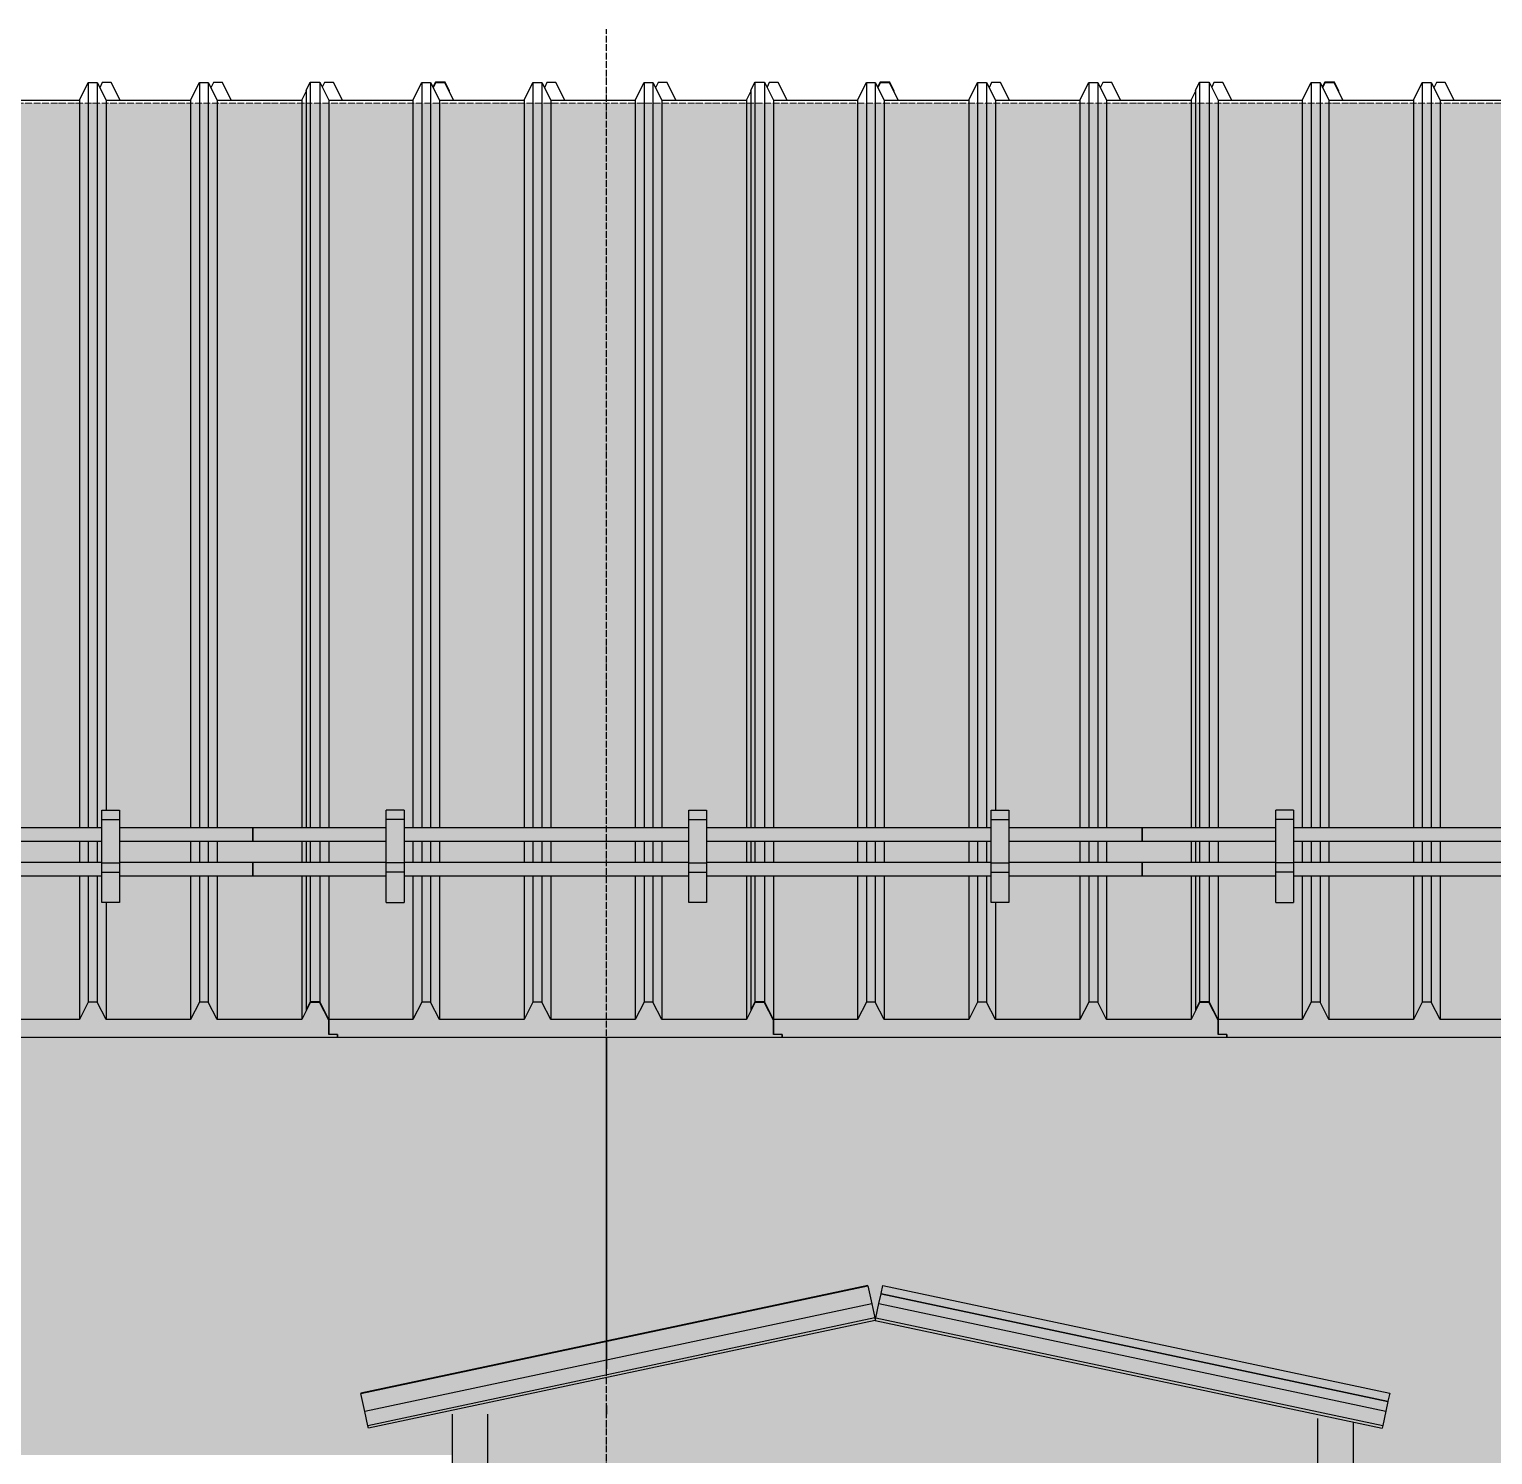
# Model space of a CAD drawing. Header units: millimetres. Extents: x 2162 to 93478, y -2737 to 52379.
# Drawn here: x 20047 to 23338, y 33668 to 36874 of the extents above; entities that cross this region are included whole.
import ezdxf

# ---------------------------------------------------------------- set-up
doc = ezdxf.new("R2010")
doc.units = ezdxf.units.MM
doc.linetypes.add('Штрихпунктир 15 х 2 х 2 мм', pattern=[19, 15, -2, 0, -2])
doc.linetypes.add('Штрихпунктирная', pattern=[30, 25, -2.25, 0.5, -2.25])
doc.layers.add('Axes', color=40, linetype='Штрихпунктирная')
doc.layers.add('Level', color=7, linetype='Continuous', lineweight=9)

msp = doc.modelspace()

# ---------------------------------------------------------------- hatches: boundary and pattern name
at = {"true_color": 0x61993b}
h = msp.add_hatch(color=85, dxfattribs=at)
h.dxf.hatch_style = 1
h.paths.add_polyline_path([(48769.5, 36707.7), (8890.8, 36707.7), (8890.8, 34609.3), (48769.5, 34609.3)])
at = {"true_color": 0xecece7}
h = msp.add_hatch(color=254, dxfattribs=at)
h.dxf.hatch_style = 1
edge = h.paths.add_edge_path(flags=17)
edge.add_line((23395.5, 33667.6), (23024.7, 33667.6))
edge.add_line((23024.7, 33667.6), (23024.7, 32467.6))
edge.add_line((23024.7, 32467.6), (23230.7, 32467.6))
edge.add_line((23230.7, 32467.6), (23230.7, 32527.7))
edge.add_line((23230.7, 32527.7), (23225.7, 32527.7))
edge.add_line((23225.7, 32527.7), (23225.7, 32577.7))
edge.add_line((23225.7, 32577.7), (23275.7, 32577.7))
edge.add_line((23275.7, 32577.7), (23275.7, 32572.7))
edge.add_line((23275.7, 32572.7), (23236.2, 32572.7))
edge.add_arc((23236.2, 32567.2), 5.5, 90, 174.7841)
edge.add_line((23230.7, 32567.7), (23233.9, 32567.7))
edge.add_line((23233.9, 32567.7), (23235.7, 32567.7))
edge.add_line((23235.7, 32567.7), (23241.2, 32567.7))
edge.add_line((23241.2, 32567.7), (23278.9, 32567.7))
edge.add_line((23278.9, 32567.7), (23280.7, 32567.7))
edge.add_line((23280.7, 32567.7), (23280.7, 32467.6))
edge.add_line((23280.7, 32467.6), (23395.5, 32467.6))
edge.add_line((23395.5, 32467.6), (23395.5, 33667.6))
h.paths.add_polyline_path([(23600.5, 34207.7), (23600.5, 33667.7), (26325.5, 33667.7), (26325.5, 32467.6), (26220.5, 32467.6), (25420.5, 32467.6), (24520.5, 32467.6), (23395.5, 32467.6), (23395.5, 33667.6), (23024.7, 33667.6), (23024.7, 33741.5), (21949.6, 33970), (21345.5, 33841.6), (21345.5, 33667.6), (21374.3, 33667.6), (22944.7, 33667.6), (22944.7, 32467.6), (22694.7, 32467.6), (22694.7, 33552.7), (21345.5, 33552.7), (21345.5, 31627.7), (21369.5, 31627.7), (21369.5, 30427.7), (21367.5, 30427.7), (21367.5, 31627.7), (21345.5, 31627.7), (21345.5, 33552.7), (21264.7, 33552.7), (21264.7, 31427.7), (21078.5, 31427.7), (21078.5, 33667.6), (21345.5, 33667.6), (21345.5, 33841.6), (20809.6, 33727.7), (20808.4, 33733.5), (20801.6, 33765.3), (20792.8, 33806.9), (21345.5, 33924.4), (21345.5, 34607.7), (19740.5, 34607.7), (19740.5, 34613.5), (19720.5, 34613.5), (19720.5, 34645.3), (19699.7, 34685.9), (19700.5, 34686.9), (19721, 34646.8), (19720.5, 34645.3), (19720.5, 34614), (19740.5, 34614), (19740.5, 34607.7), (20740.5, 34607.7), (20740.5, 34613.5), (20720.5, 34613.5), (20720.5, 34645.3), (20699.7, 34685.9), (20700.5, 34686.9), (20721, 34646.8), (20720.5, 34645.3), (20720.5, 34614), (20740.5, 34614), (20740.5, 34607.7), (21740.5, 34607.7), (21740.5, 34613.5), (21720.5, 34613.5), (21720.5, 34645.3), (21699.7, 34685.9), (21700.5, 34686.9), (21721, 34646.8), (21720.5, 34645.3), (21720.5, 34614), (21740.5, 34614), (21740.5, 34607.7), (22740.5, 34607.7), (22740.5, 34613.5), (22720.5, 34613.5), (22720.5, 34645.3), (22699.7, 34685.9), (22700.5, 34686.9), (22721, 34646.8), (22720.5, 34645.3), (22720.5, 34614), (22740.5, 34614), (22740.5, 34607.7), (23395.5, 34607.7), (23395.5, 34646.8), (23409.7, 34646.8), (23415.5, 34658.1), (23415.5, 34607.7), (23645.5, 34607.7), (23645.5, 34646.8), (23659.7, 34646.8), (23665.5, 34658.1), (23665.5, 34607.7), (23740.5, 34607.7), (23740.5, 34613.5), (23720.5, 34613.5), (23720.5, 34645.3), (23699.7, 34685.9), (23700.5, 34686.9), (23721, 34646.8), (23909.7, 34646.8), (23915.5, 34658.1), (23915.5, 34607.7), (24145.5, 34607.7), (24145.5, 34646.8), (24159.7, 34646.8), (24165.5, 34658.1), (24165.5, 34607.7), (24395.5, 34607.7), (24395.5, 34646.8), (24409.7, 34646.8), (24415.5, 34658.1), (24415.5, 34607.7), (24645.5, 34607.7), (24645.5, 34646.8), (24659.7, 34646.8), (24665.5, 34658.1), (24665.5, 34607.7), (24740.5, 34607.7), (24740.5, 34613.5), (24720.5, 34613.5), (24720.5, 34645.3), (24699.7, 34685.9), (24700.5, 34686.9), (24721, 34646.8), (24909.7, 34646.8), (24915.5, 34658.1), (24915.5, 34607.7), (25145.5, 34607.7), (25145.5, 34646.8), (25159.7, 34646.8), (25165.5, 34658.1), (25165.5, 34607.7), (25395.5, 34607.7), (25395.5, 34646.8), (25409.7, 34646.8), (25415.5, 34658.1), (25415.5, 34607.7), (25645.5, 34607.7), (25645.5, 34646.8), (25659.7, 34646.8), (25665.5, 34658.1), (25665.5, 34607.7), (25740.5, 34607.7), (25740.5, 34613.5), (25720.5, 34613.5), (25720.5, 34645.3), (25699.7, 34685.9), (25700.5, 34686.9), (25721, 34646.8), (25909.7, 34646.8), (25915.5, 34658.1), (25915.5, 34607.7), (26145.5, 34607.7), (26145.5, 34646.8), (26159.7, 34646.8), (26165.5, 34658.1), (26165.5, 34607.7), (26395.5, 34607.7), (26395.5, 34646.8), (26409.7, 34646.8), (26415.5, 34658.1), (26415.5, 34607.7), (26645.5, 34607.7), (26645.5, 34246.8), (26455.5, 34246.8), (26435.5, 34285.9), (26415.5, 34285.9), (26395.5, 34246.8), (26205.5, 34246.8), (26185.5, 34285.9), (26165.5, 34285.9), (26145.5, 34246.8), (25955.5, 34246.8), (25935.5, 34285.9), (25915.5, 34285.9), (25895.5, 34246.8), (25705.9, 34246.8), (25706.3, 34246), (25706.3, 34245.3), (25685.5, 34285.9), (25665.5, 34285.9), (25645.5, 34246.8), (25455.5, 34246.8), (25435.5, 34285.9), (25415.5, 34285.9), (25395.5, 34246.8), (25205.5, 34246.8), (25185.5, 34285.9), (25165.5, 34285.9), (25145.5, 34246.8), (24955.5, 34246.8), (24935.5, 34285.9), (24915.5, 34285.9), (24895.5, 34246.8), (24705.5, 34246.8), (24685.5, 34285.9), (24665.5, 34285.9), (24645.5, 34246.8), (24455.5, 34246.8), (24435.5, 34285.9), (24415.5, 34285.9), (24395.5, 34246.8), (24205.5, 34246.8), (24185.5, 34285.9), (24165.5, 34285.9), (24145.5, 34246.8), (23955.5, 34246.8), (23935.5, 34285.9), (23915.5, 34285.9), (23895.5, 34246.8), (23705.5, 34246.8), (23685.5, 34285.9), (23665.5, 34285.9), (23645.5, 34246.8), (23455.5, 34246.8), (23435.5, 34285.9), (23415.5, 34285.9), (23395.5, 34246.8), (23395.5, 34207.7)])
h.paths.add_polyline_path([(23106.5, 33806.9), (23102.5, 33788.4), (23097.8, 33766), (23091, 33734), (21951, 33976.3), (21957.8, 34008.3), (21962.5, 34030.3), (21966.5, 34049.2)], flags=16)
h.paths.add_polyline_path([(23106.5, 33806.9), (23102.5, 33788.4), (23102.5, 33788), (23097.8, 33766), (23091, 33734), (21951, 33976.3), (21957.8, 34008.3), (21962.5, 34030.3), (21962.5, 34030.7), (21966.5, 34049.2)], flags=0)
h.paths.add_polyline_path([(23102.5, 33788.4), (23102.5, 33788), (21962.5, 34030.3), (21962.5, 34030.7)], flags=0)
h.paths.add_polyline_path([(24625.5, 33647.7), (25485.5, 33647.7), (25485.5, 32487.7), (24625.5, 32487.7)], flags=16)
h.paths.add_polyline_path([(24688.5, 33584.7), (25422.5, 33584.7), (25422.5, 32550.7), (24688.5, 32550.7)], flags=0)
h.paths.add_polyline_path([(24737.5, 33535.7), (25373.5, 33535.7), (25373.5, 32599.7), (24737.5, 32599.7)], flags=0)
h.paths.add_polyline_path([(25665.6, 34286.9), (25665.2, 34286.1), (25685.8, 34286.1), (25686.3, 34286.9)], flags=16)
h.paths.add_polyline_path([(21345.5, 34607.7), (20740.5, 34607.7), (19740.5, 34607.7), (18335.5, 34607.7), (18335.5, 33667.6), (19320.5, 33667.6), (20220.5, 33667.6), (20998.5, 33667.6), (20998.5, 33767.8), (20809.6, 33727.7), (20808.4, 33733.5), (20801.6, 33765.3), (20792.8, 33806.9), (21345.5, 33924.4)], flags=17)
h.paths.add_polyline_path([(21949.6, 33970), (21345.5, 33841.6), (21345.5, 33667.6), (21374.3, 33667.6), (22944.7, 33667.6), (22944.7, 33758.5)], flags=17)
h.paths.add_polyline_path([(21345.5, 33841.6), (20809.6, 33727.7), (20808.4, 33733.5), (20801.6, 33765.3), (20792.8, 33806.9), (21345.5, 33924.4), (21345.5, 34607.7), (20740.5, 34607.7), (19740.5, 34607.7), (18335.5, 34607.7), (18335.5, 33667.6), (19320.5, 33667.6), (20220.5, 33667.6), (20998.5, 33667.6), (20998.5, 31427.7), (21078.5, 31427.7), (21078.5, 33667.6), (21345.5, 33667.6)])
h.paths.add_polyline_path([(22944.7, 32467.6), (22694.7, 32467.6), (22694.7, 33552.7), (21345.5, 33552.7), (21345.5, 31627.7), (21367.5, 31627.7), (21369.5, 31627.7), (21369.5, 31427.7), (22944.7, 31427.7)], flags=17)
h.paths.add_polyline_path([(22574.7, 31472.7), (21804.7, 31472.7), (21384.7, 31472.7), (21384.7, 33432.7), (21804.7, 33432.7), (22574.7, 33432.7)], flags=16)
h.paths.add_polyline_path([(22467.7, 31772.7), (21979.7, 31772.7), (21979.7, 33247.7), (22467.7, 33247.7)], flags=0)
edge = h.paths.add_edge_path(flags=0)
edge.add_arc((21864.7, 32527.7), 30, 0, 360)
h.paths.add_polyline_path([(21890.1, 32524.8), (21888.5, 32518.1), (21884.9, 32511.9), (21879.8, 32507), (21873.5, 32503.6), (21866.5, 32502.1), (21859.3, 32502.6), (21852.6, 32505.1), (21846.9, 32509.3), (21842.5, 32514.9), (21839.8, 32521.6), (21839.1, 32528.5), (21840.2, 32535.3), (21843.3, 32541.7), (21848, 32547.1), (21854, 32551), (21860.9, 32553), (21868, 32553.1), (21874.9, 32551.2), (21881, 32547.4), (21885.9, 32542.1), (21889, 32535.7), (21890.3, 32528.9), (21889.7, 32522), (21887.2, 32515.4), (21882.9, 32509.6), (21877.2, 32505.3), (21870.5, 32502.7), (21863.4, 32502.1), (21856.4, 32503.4), (21850, 32506.7), (21844.8, 32511.6), (21841.1, 32517.7), (21839.4, 32524.1), (21839.3, 32530.5), (21840.9, 32537.2), (21844.5, 32543.4), (21849.6, 32548.4), (21855.9, 32551.7), (21862.9, 32553.2), (21870.1, 32552.7), (21876.8, 32550.3), (21882.6, 32546.1), (21886.9, 32540.4), (21889.6, 32533.8), (21890.3, 32526.9), (21889.2, 32520.1), (21886.1, 32513.6), (21881.4, 32508.2), (21875.4, 32504.4), (21868.5, 32502.3), (21861.4, 32502.3), (21854.5, 32504.2), (21848.4, 32507.9), (21843.6, 32513.2), (21840.4, 32519.6), (21839.1, 32526.4), (21839.7, 32533.3), (21842.2, 32540), (21846.5, 32545.7), (21852.2, 32550), (21858.9, 32552.6), (21866, 32553.3), (21873, 32551.9), (21879.4, 32548.7), (21884.6, 32543.8), (21888.3, 32537.6), (21890, 32531.2)], flags=0)
edge = h.paths.add_edge_path(flags=0)
edge.add_arc((21864.7, 32527.7), 15, 0, 360)
h.paths.add_polyline_path([(23395.5, 32467.6), (23280.7, 32467.6), (23280.7, 32567.7), (23278.9, 32567.7), (23241.2, 32567.7), (23235.7, 32567.7), (23233.9, 32567.7), (23225.7, 32567.7), (23225.7, 32527.7), (23230.7, 32527.7), (23230.7, 32467.6), (23024.7, 32467.6), (23024.7, 31427.7), (23395.5, 31427.7)], flags=17)
edge = h.paths.add_edge_path(flags=16)
edge.add_line((23205.7, 31977.7), (23230.7, 31977.7))
edge.add_line((23230.7, 31977.7), (23230.7, 31952.7))
edge.add_line((23230.7, 31952.7), (23227.7, 31952.7))
edge.add_line((23227.7, 31952.7), (23227.7, 31971.2))
edge.add_arc((23224.2, 31971.2), 3.5, 0, 90)
edge.add_line((23224.2, 31974.7), (23206.9, 31974.7))
edge.add_arc((23206.9, 31975.9), 1.2, 180, 270, ccw=False)
edge.add_line((23205.7, 31975.9), (23205.7, 31977.7))
h = msp.add_hatch(color=254, dxfattribs=at)
h.dxf.hatch_style = 1
h.paths.add_polyline_path([(21345.5, 34607.7), (18335.5, 34607.7), (18335.5, 33667.6), (19320.5, 33667.6), (19320.5, 33667.7), (20220.5, 33667.7), (20998.5, 33667.6), (20998.5, 31427.7), (21078.5, 31427.7), (21078.5, 33667.6), (21345.5, 33667.6), (21345.5, 33841.6), (20809.6, 33727.7), (20808.4, 33733.5), (20801.6, 33765.3), (20792.8, 33806.9), (21345.5, 33924.4)])
h.paths.add_polyline_path([(19320.5, 33667.6), (18335.5, 33667.6), (18335.5, 32467.6), (19320.5, 32467.6)], flags=17)
h.paths.add_polyline_path([(20998.5, 33667.6), (20220.5, 33667.6), (20220.5, 32467.6), (20668.7, 32467.6), (20668.7, 32567.7), (20670.5, 32567.7), (20675.5, 32572.7, -0.414214), (20673.7, 32574.5), (20673.7, 32577.7), (20723.7, 32577.7), (20723.7, 32527.7), (20723.2, 32467.6), (20998.5, 32467.6)], flags=16)
h.paths.add_polyline_path([(20998.5, 33667.6), (20220.5, 33667.6), (20220.5, 32467.6), (20668.7, 32467.6), (20668.7, 31427.7), (20718.7, 31427.7), (20718.7, 31527.7), (20722.7, 31527.7), (20722.7, 31427.7), (20998.5, 31427.7)], flags=17)
h.paths.add_polyline_path([(20743.7, 31977.7), (20743.7, 31974.7), (20725.2, 31974.7, 0.414214), (20721.7, 31971.2), (20721.7, 31953.9, -0.414214), (20720.5, 31952.7), (20718.7, 31952.7), (20718.7, 31977.7), (20718.7, 32529.5), (20718.7, 32567.2, 0.414214), (20713.2, 32572.7), (20673.7, 32572.7), (20673.7, 32577.7), (20723.7, 32577.7), (20723.7, 32527.7), (20718.7, 32527.7), (20718.7, 31977.7)], flags=16)
h.paths.add_polyline_path([(20668.7, 32467.6), (20220.5, 32467.6), (19320.5, 32467.6), (18335.5, 32467.6), (18335.5, 31427.7), (20668.7, 31427.7)], flags=17)
h.paths.add_polyline_path([(20668.7, 31427.7), (18335.5, 31427.7), (18335.5, 31267.7), (20767.1, 31267.7, 0.310096), (20771.9, 31274.7), (20771.9, 31282.7), (20718.7, 31282.7), (20718.7, 31277.7), (20715.5, 31277.7), (20713.7, 31277.7), (20708.2, 31277.7), (20670.5, 31277.7), (20668.7, 31277.7)])
at = {"true_color": 0x61993b}
h = msp.add_hatch(color=85, dxfattribs=at)
h.dxf.hatch_style = 1
h.paths.add_polyline_path([(20793, 33805.9), (20801.6, 33765.3), (21941.6, 34007.6), (21933, 34048.2)])
h.paths.add_polyline_path([(20801.6, 33765.3), (20808.4, 33733.5), (21948.4, 33975.9), (21941.6, 34007.6)])
h.paths.add_polyline_path([(20808.4, 33733.5), (20809.6, 33727.7), (21949.6, 33970), (21948.4, 33975.9)])
h = msp.add_hatch(color=85, dxfattribs=at)
h.dxf.hatch_style = 1
h.paths.add_polyline_path([(23091, 33734), (23097.8, 33766), (21957.8, 34008.3), (21951, 33976.3)])
h.paths.add_polyline_path([(21962.5, 34030.3), (21957.8, 34008.3), (23097.8, 33766), (23102.5, 33788)])
h.paths.add_polyline_path([(21966.5, 34049.2), (21962.5, 34030.7), (23102.5, 33788.4), (23106.5, 33806.9)])
h.paths.add_polyline_path([(21951, 33976.3), (21949.6, 33970), (23089.6, 33727.7), (23091, 33734)])
h = msp.add_hatch(color=85, dxfattribs=at)
h.dxf.hatch_style = 1
h.paths.add_polyline_path([(21078.5, 33777.1), (20998.5, 33777.3), (20998.5, 31378.2), (21078.5, 31378.1)])
h = msp.add_hatch(color=85, dxfattribs=at)
h.dxf.hatch_style = 1
h.paths.add_polyline_path([(23024.7, 33759.7), (22944.7, 33759.8), (22944.7, 31378.2), (23024.7, 31378.1)])

# ---------------------------------------------------------------- linework, layer by layer
for p, q in [((20159.7, 36715), (20179.7, 36754.1)), ((20179.7, 36754.1), (20199.7, 36754.1)), ((20179.7, 36754.1), (20179.7, 35078.3)), ((20199.7, 36754.1), (20219.7, 36715)), ((20199.7, 36754.1), (20199.7, 35078.4)), ((20211.3, 36754.1), (20205.5, 36742.8)), ((20231.3, 36754.1), (20211.3, 36754.1)), ((20251.3, 36715), (20231.3, 36754.1)), ((20409.7, 36715), (20429.7, 36754.1)), ((20429.7, 36754.1), (20449.7, 36754.1)), ((20429.7, 36754.1), (20429.7, 35078.1)), ((20449.7, 36754.1), (20469.7, 36715)), ((20449.7, 36754.1), (20449.7, 35078.1)), ((20461.3, 36754.1), (20455.5, 36742.8)), ((20481.3, 36754.1), (20461.3, 36754.1)), ((20501.3, 36715), (20481.3, 36754.1)), ((20659.7, 36715), (20669.5, 36734.1)), ((20669.5, 36736.5), (20679, 36755.1)), ((20669.5, 36736.5), (20669.5, 35078.1)), ((20679, 36755.1), (20700.5, 36755.1)), ((20679, 36755.1), (20679, 35078.1)), ((20700.5, 36755.1), (20721, 36715)), ((20700.5, 36755.1), (20700.5, 35078.1)), ((20711.3, 36754.1), (20706.1, 36744.1)), ((20731.3, 36754.1), (20711.3, 36754.1)), ((20751.3, 36715), (20731.3, 36754.1)), ((20909.7, 36715), (20929.7, 36754.1)), ((20929.7, 36754.1), (20949.7, 36754.1)), ((20929.7, 36754.1), (20929.7, 35078.4)), ((20949.7, 36754.1), (20969.7, 36715)), ((20949.7, 36754.1), (20949.7, 35078.4)), ((20960.5, 36755.1), (20954.9, 36744.1)), ((20955.3, 36743.2), (20961, 36754.3)), ((20961.3, 36754.1), (20955.5, 36742.8)), ((20982, 36755.1), (20960.5, 36755.1)), ((20961, 36754.3), (20981.5, 36754.3)), ((20981.3, 36754.1), (20961.3, 36754.1)), ((21001.3, 36715), (20981.3, 36754.1)), ((20981.5, 36754.3), (20990.8, 36736.2)), ((20991.5, 36736.5), (20982, 36755.1)), ((20990.8, 36736.2), (20991.5, 36736.5)), ((20991.5, 36736.5), (20991.5, 36734.1)), ((21159.7, 36715), (21179.7, 36754.1)), ((21179.7, 36754.1), (21199.7, 36754.1)), ((21179.7, 36754.1), (21179.7, 35078.1)), ((21199.7, 36754.1), (21219.7, 36715)), ((21199.7, 36754.1), (21199.7, 35078.1)), ((21211.3, 36754.1), (21205.5, 36742.8)), ((21231.3, 36754.1), (21211.3, 36754.1)), ((21251.3, 36715), (21231.3, 36754.1)), ((21409.7, 36715), (21429.7, 36754.1)), ((21429.7, 36754.1), (21449.7, 36754.1)), ((21429.7, 36754.1), (21429.7, 35078.3)), ((21449.7, 36754.1), (21469.7, 36715)), ((21449.7, 36754.1), (21449.7, 35078.3)), ((21461.3, 36754.1), (21455.5, 36742.8)), ((21481.3, 36754.1), (21461.3, 36754.1)), ((21501.3, 36715), (21481.3, 36754.1)), ((21659.7, 36715), (21669.5, 36734.1)), ((21669.5, 36736.5), (21679, 36755.1)), ((21669.5, 36736.5), (21669.5, 35078.4)), ((21679, 36755.1), (21700.5, 36755.1)), ((21679, 36755.1), (21679, 35078.4)), ((21700.5, 36755.1), (21721, 36715)), ((21700.5, 36755.1), (21700.5, 35078.4)), ((21711.3, 36754.1), (21706.1, 36744.1)), ((21731.3, 36754.1), (21711.3, 36754.1)), ((21751.3, 36715), (21731.3, 36754.1)), ((21909.7, 36715), (21929.7, 36754.1)), ((21929.7, 36754.1), (21949.7, 36754.1)), ((21929.7, 36754.1), (21929.7, 35078.1)), ((21949.7, 36754.1), (21969.7, 36715)), ((21949.7, 36754.1), (21949.7, 35078.1)), ((21960.5, 36755.1), (21954.9, 36744.1)), ((21955.3, 36743.2), (21961, 36754.3)), ((21961.3, 36754.1), (21955.5, 36742.8)), ((21982, 36755.1), (21960.5, 36755.1)), ((21961, 36754.3), (21981.5, 36754.3)), ((21981.3, 36754.1), (21961.3, 36754.1)), ((22001.3, 36715), (21981.3, 36754.1)), ((21981.5, 36754.3), (21990.8, 36736.2)), ((21991.5, 36736.5), (21982, 36755.1)), ((21990.8, 36736.2), (21991.5, 36736.5)), ((21991.5, 36736.5), (21991.5, 36734.1)), ((22159.7, 36715), (22179.7, 36754.1)), ((22179.7, 36754.1), (22199.7, 36754.1)), ((22179.7, 36754.1), (22179.7, 35078.3)), ((22199.7, 36754.1), (22219.7, 36715)), ((22199.7, 36754.1), (22199.7, 35078.4)), ((22211.3, 36754.1), (22205.5, 36742.8)), ((22231.3, 36754.1), (22211.3, 36754.1)), ((22251.3, 36715), (22231.3, 36754.1)), ((22409.7, 36715), (22429.7, 36754.1)), ((22429.7, 36754.1), (22449.7, 36754.1)), ((22429.7, 36754.1), (22429.7, 35078.1)), ((22449.7, 36754.1), (22469.7, 36715)), ((22449.7, 36754.1), (22449.7, 35078.1)), ((22461.3, 36754.1), (22455.5, 36742.8)), ((22481.3, 36754.1), (22461.3, 36754.1)), ((22501.3, 36715), (22481.3, 36754.1)), ((22659.7, 36715), (22669.5, 36734.1)), ((22669.5, 36736.5), (22679, 36755.1)), ((22669.5, 36736.5), (22669.5, 35078.1)), ((22679, 36755.1), (22700.5, 36755.1)), ((22679, 36755.1), (22679, 35078.1)), ((22700.5, 36755.1), (22721, 36715)), ((22700.5, 36755.1), (22700.5, 35078.1)), ((22711.3, 36754.1), (22706.1, 36744.1)), ((22731.3, 36754.1), (22711.3, 36754.1)), ((22751.3, 36715), (22731.3, 36754.1)), ((22909.7, 36715), (22929.7, 36754.1)), ((22929.7, 36754.1), (22949.7, 36754.1)), ((22929.7, 36754.1), (22929.7, 35078.4)), ((22949.7, 36754.1), (22969.7, 36715)), ((22949.7, 36754.1), (22949.7, 35078.4)), ((22960.5, 36755.1), (22954.9, 36744.1)), ((22955.3, 36743.2), (22961, 36754.3)), ((22961.3, 36754.1), (22955.5, 36742.8)), ((22982, 36755.1), (22960.5, 36755.1)), ((22961, 36754.3), (22981.5, 36754.3)), ((22981.3, 36754.1), (22961.3, 36754.1)), ((23001.3, 36715), (22981.3, 36754.1)), ((22981.5, 36754.3), (22990.8, 36736.2)), ((22991.5, 36736.5), (22982, 36755.1)), ((22990.8, 36736.2), (22991.5, 36736.5)), ((22991.5, 36736.5), (22991.5, 36734.1)), ((23159.7, 36715), (23179.7, 36754.1)), ((23179.7, 36754.1), (23199.7, 36754.1)), ((23179.7, 36754.1), (23179.7, 35078.1)), ((23199.7, 36754.1), (23219.7, 36715)), ((23199.7, 36754.1), (23199.7, 35078.1)), ((23211.3, 36754.1), (23205.5, 36742.8)), ((23231.3, 36754.1), (23211.3, 36754.1)), ((23251.3, 36715), (23231.3, 36754.1)), ((19969.7, 36715), (20159.7, 36715)), ((20159.7, 36715), (20159.7, 35078.3)), ((20219.7, 36715), (20409.7, 36715)), ((20219.7, 36715), (20219.7, 35117.8)), ((20409.7, 36715), (20409.7, 35078.1)), ((20469.7, 36715), (20659.7, 36715)), ((20469.7, 36715), (20469.7, 35078.1)), ((20659.7, 36715), (20659.7, 35078.1)), ((20721, 36715), (20909.7, 36715)), ((20721, 36715), (20721, 35078.1)), ((20909.7, 36715), (20909.7, 35078.4)), ((20969.7, 36715), (21159.7, 36715)), ((20969.7, 36715), (20969.7, 35078.4)), ((21159.7, 36715), (21159.7, 35078.1)), ((21219.7, 36715), (21409.7, 36715)), ((21219.7, 36715), (21219.7, 35078.1)), ((21409.7, 36715), (21409.7, 35078.3)), ((21469.7, 36715), (21659.7, 36715)), ((21469.7, 36715), (21469.7, 35078.3)), ((21659.7, 36715), (21659.7, 35078.4)), ((21721, 36715), (21909.7, 36715)), ((21721, 36715), (21721, 35078.4)), ((21909.7, 36715), (21909.7, 35078.1)), ((21969.7, 36715), (22159.7, 36715)), ((21969.7, 36715), (21969.7, 35078.1)), ((22159.7, 36715), (22159.7, 35078.3)), ((22219.7, 36715), (22409.7, 36715)), ((22219.7, 36715), (22219.7, 35117.8)), ((22409.7, 36715), (22409.7, 35078.1)), ((22469.7, 36715), (22659.7, 36715)), ((22469.7, 36715), (22469.7, 35078.1)), ((22659.7, 36715), (22659.7, 35078.1)), ((22721, 36715), (22909.7, 36715)), ((22721, 36715), (22721, 35078.1)), ((22909.7, 36715), (22909.7, 35078.4)), ((22969.7, 36715), (23159.7, 36715)), ((22969.7, 36715), (22969.7, 35078.4)), ((23159.7, 36715), (23159.7, 35078.1)), ((23219.7, 36715), (23409.7, 36715)), ((23219.7, 36715), (23219.7, 35078.1)), ((20210, 35097), (20250, 35097)), ((20890, 35097), (20850, 35097)), ((21530, 35097), (21570, 35097)), ((22210, 35097), (22250, 35097)), ((22890, 35097), (22850, 35097)), ((20550, 35078.4), (20550, 35078.4)), ((20550, 35078.4), (20550, 35078.4)), ((22550, 35078.4), (22550, 35078.4)), ((22550, 35078.4), (22550, 35078.4)), ((20159.7, 35048.4), (20159.7, 35000.1)), ((20179.7, 35048.4), (20179.7, 35000.1)), ((20199.7, 35048.4), (20199.7, 35000.1)), ((20409.7, 35048.4), (20409.7, 34999.8)), ((20429.7, 35048.4), (20429.7, 34999.8)), ((20449.7, 35048.4), (20449.7, 34999.8)), ((20469.7, 35048.4), (20469.7, 34999.8)), ((20659.7, 35048.4), (20659.7, 34999.8)), ((20669.5, 35048.4), (20669.5, 34999.8)), ((20679, 35048.4), (20679, 34999.8)), ((20700.5, 35048.4), (20700.5, 34999.8)), ((20721, 35048.4), (20721, 34999.8)), ((20909.7, 35048.4), (20909.7, 35000.1)), ((20929.7, 35048.4), (20929.7, 35000.1)), ((20949.7, 35048.5), (20949.7, 35000.1)), ((20969.7, 35048.5), (20969.7, 35000.1)), ((21159.7, 35048.4), (21159.7, 34999.8)), ((21179.7, 35048.4), (21179.7, 34999.8)), ((21199.7, 35048.4), (21199.7, 34999.8)), ((21219.7, 35048.4), (21219.7, 34999.8)), ((21409.7, 35048.4), (21409.7, 35000.1)), ((21429.7, 35048.4), (21429.7, 35000.1)), ((21449.7, 35048.4), (21449.7, 35000.1)), ((21469.7, 35048.4), (21469.7, 35000.1)), ((21659.7, 35048.5), (21659.7, 35000.1)), ((21669.5, 35048.5), (21669.5, 35000.1)), ((21679, 35048.5), (21679, 35000.1)), ((21700.5, 35048.5), (21700.5, 35000.1)), ((21721, 35048.6), (21721, 35000.1)), ((21909.7, 35048.4), (21909.7, 34999.8)), ((21929.7, 35048.4), (21929.7, 34999.8)), ((21949.7, 35048.4), (21949.7, 34999.8)), ((21969.7, 35048.4), (21969.7, 34999.8)), ((22159.7, 35048.4), (22159.7, 35000.1)), ((22179.7, 35048.4), (22179.7, 35000.1)), ((22199.7, 35048.4), (22199.7, 35000.1)), ((22409.7, 35048.4), (22409.7, 34999.8)), ((22429.7, 35048.4), (22429.7, 34999.8)), ((22449.7, 35048.4), (22449.7, 34999.8)), ((22469.7, 35048.4), (22469.7, 34999.8)), ((22659.7, 35048.4), (22659.7, 34999.8)), ((22669.5, 35048.4), (22669.5, 34999.8)), ((22679, 35048.4), (22679, 34999.8)), ((22700.5, 35048.4), (22700.5, 34999.8)), ((22721, 35048.4), (22721, 34999.8)), ((22909.7, 35048.4), (22909.7, 35000.1)), ((22929.7, 35048.4), (22929.7, 35000.1)), ((22949.7, 35048.5), (22949.7, 35000.1)), ((22969.7, 35048.5), (22969.7, 35000.1)), ((23159.7, 35048.4), (23159.7, 34999.8)), ((23179.7, 35048.4), (23179.7, 34999.8)), ((23199.7, 35048.4), (23199.7, 34999.8)), ((23219.7, 35048.4), (23219.7, 34999.8)), ((20210, 34999.2), (20250, 34999.2)), ((20550, 35000.1), (20550, 35000.1)), ((20550, 35000.1), (20550, 35000.1)), ((20890, 34999.2), (20850, 34999.2)), ((21530, 34999.2), (21570, 34999.2)), ((22210, 34999.2), (22250, 34999.2)), ((22550, 35000.1), (22550, 35000.1)), ((22550, 35000.1), (22550, 35000.1)), ((22890, 34999.2), (22850, 34999.2)), ((20159.7, 34970.2), (20159.7, 34646.8)), ((20179.7, 34970.2), (20179.7, 34685.9)), ((20199.7, 34970.2), (20199.7, 34685.9)), ((20210, 34978.4), (20250, 34978.4)), ((20409.7, 34970.2), (20409.7, 34646.8)), ((20429.7, 34970.2), (20429.7, 34685.9)), ((20449.7, 34970.2), (20449.7, 34685.9)), ((20469.7, 34970.2), (20469.7, 34646.8)), ((20659.7, 34970.2), (20659.7, 34646.8)), ((20669.5, 34970.2), (20669.5, 34668.4)), ((20679, 34970.2), (20679, 34686.9)), ((20700.5, 34970.2), (20700.5, 34686.9)), ((20721, 34970.2), (20721, 34646.8)), ((20890, 34978.4), (20850, 34978.4)), ((20909.7, 34970.2), (20909.7, 34646.8)), ((20929.7, 34970.2), (20929.7, 34685.9)), ((20949.7, 34970.2), (20949.7, 34685.9)), ((20969.7, 34970.2), (20969.7, 34646.8)), ((21159.7, 34970.2), (21159.7, 34646.8)), ((21179.7, 34970.2), (21179.7, 34685.9)), ((21199.7, 34970.2), (21199.7, 34685.9)), ((21219.7, 34970.2), (21219.7, 34646.8)), ((21409.7, 34970.2), (21409.7, 34646.8)), ((21429.7, 34970.2), (21429.7, 34685.9)), ((21449.7, 34970.2), (21449.7, 34685.9)), ((21469.7, 34970.2), (21469.7, 34646.8)), ((21530, 34978.4), (21570, 34978.4)), ((21659.7, 34970.3), (21659.7, 34646.8)), ((21669.5, 34970.3), (21669.5, 34668.4)), ((21679, 34970.3), (21679, 34686.9)), ((21700.5, 34970.3), (21700.5, 34686.9)), ((21721, 34970.3), (21721, 34646.8)), ((21909.7, 34970.2), (21909.7, 34646.8)), ((21929.7, 34970.2), (21929.7, 34685.9)), ((21949.7, 34970.2), (21949.7, 34685.9)), ((21969.7, 34970.2), (21969.7, 34646.8)), ((22159.7, 34970.2), (22159.7, 34646.8)), ((22179.7, 34970.2), (22179.7, 34685.9)), ((22199.7, 34970.2), (22199.7, 34685.9)), ((22210, 34978.4), (22250, 34978.4)), ((22409.7, 34970.2), (22409.7, 34646.8)), ((22429.7, 34970.2), (22429.7, 34685.9)), ((22449.7, 34970.2), (22449.7, 34685.9)), ((22469.7, 34970.2), (22469.7, 34646.8)), ((22659.7, 34970.2), (22659.7, 34646.8)), ((22669.5, 34970.2), (22669.5, 34668.4)), ((22679, 34970.2), (22679, 34686.9)), ((22700.5, 34970.2), (22700.5, 34686.9)), ((22721, 34970.2), (22721, 34646.8)), ((22890, 34978.4), (22850, 34978.4)), ((22909.7, 34970.2), (22909.7, 34646.8)), ((22929.7, 34970.2), (22929.7, 34685.9)), ((22949.7, 34970.2), (22949.7, 34685.9)), ((22969.7, 34970.2), (22969.7, 34646.8)), ((23159.7, 34970.2), (23159.7, 34646.8)), ((23179.7, 34970.2), (23179.7, 34685.9)), ((23199.7, 34970.2), (23199.7, 34685.9)), ((23219.7, 34970.2), (23219.7, 34646.8)), ((20219.7, 34909.9), (20219.7, 34646.8)), ((22219.7, 34909.9), (22219.7, 34646.8)), ((20179.7, 34685.9), (20159.7, 34646.8)), ((20199.7, 34685.9), (20179.7, 34685.9)), ((20219.7, 34646.8), (20199.7, 34685.9)), ((20429.7, 34685.9), (20409.7, 34646.8)), ((20449.7, 34685.9), (20429.7, 34685.9)), ((20469.7, 34646.8), (20449.7, 34685.9)), ((20679.7, 34685.9), (20659.7, 34646.8)), ((20679, 34686.9), (20669.5, 34668.4)), ((20669.5, 34668.4), (20670.2, 34668)), ((20670.2, 34668), (20679.5, 34686.1)), ((20700.5, 34686.9), (20679, 34686.9)), ((20679.5, 34686.1), (20700, 34686.1)), ((20699.7, 34685.9), (20679.7, 34685.9)), ((20720.5, 34645.3), (20699.7, 34685.9)), ((20700, 34686.1), (20720.5, 34646)), ((20721, 34646.8), (20700.5, 34686.9)), ((20929.7, 34685.9), (20909.7, 34646.8)), ((20949.7, 34685.9), (20929.7, 34685.9)), ((20969.7, 34646.8), (20949.7, 34685.9)), ((21179.7, 34685.9), (21159.7, 34646.8)), ((21199.7, 34685.9), (21179.7, 34685.9)), ((21219.7, 34646.8), (21199.7, 34685.9)), ((21429.7, 34685.9), (21409.7, 34646.8)), ((21449.7, 34685.9), (21429.7, 34685.9)), ((21469.7, 34646.8), (21449.7, 34685.9)), ((21679.7, 34685.9), (21659.7, 34646.8)), ((21679, 34686.9), (21669.5, 34668.4)), ((21669.5, 34668.4), (21670.2, 34668)), ((21670.2, 34668), (21679.5, 34686.1)), ((21700.5, 34686.9), (21679, 34686.9)), ((21679.5, 34686.1), (21700, 34686.1)), ((21699.7, 34685.9), (21679.7, 34685.9)), ((21720.5, 34645.3), (21699.7, 34685.9)), ((21700, 34686.1), (21720.5, 34646)), ((21721, 34646.8), (21700.5, 34686.9)), ((21929.7, 34685.9), (21909.7, 34646.8)), ((21949.7, 34685.9), (21929.7, 34685.9)), ((21969.7, 34646.8), (21949.7, 34685.9)), ((22179.7, 34685.9), (22159.7, 34646.8)), ((22199.7, 34685.9), (22179.7, 34685.9)), ((22219.7, 34646.8), (22199.7, 34685.9)), ((22429.7, 34685.9), (22409.7, 34646.8)), ((22449.7, 34685.9), (22429.7, 34685.9)), ((22469.7, 34646.8), (22449.7, 34685.9)), ((22679.7, 34685.9), (22659.7, 34646.8)), ((22679, 34686.9), (22669.5, 34668.4)), ((22669.5, 34668.4), (22670.2, 34668)), ((22670.2, 34668), (22679.5, 34686.1)), ((22700.5, 34686.9), (22679, 34686.9)), ((22679.5, 34686.1), (22700, 34686.1)), ((22699.7, 34685.9), (22679.7, 34685.9)), ((22720.5, 34645.3), (22699.7, 34685.9)), ((22700, 34686.1), (22720.5, 34646)), ((22721, 34646.8), (22700.5, 34686.9)), ((22929.7, 34685.9), (22909.7, 34646.8)), ((22949.7, 34685.9), (22929.7, 34685.9)), ((22969.7, 34646.8), (22949.7, 34685.9)), ((23179.7, 34685.9), (23159.7, 34646.8)), ((23199.7, 34685.9), (23179.7, 34685.9)), ((23219.7, 34646.8), (23199.7, 34685.9)), ((20159.7, 34646.8), (19969.7, 34646.8)), ((20409.7, 34646.8), (20219.7, 34646.8)), ((20659.7, 34646.8), (20469.7, 34646.8)), ((20720.5, 34613.5), (20720.5, 34645.3)), ((20720.5, 34645.3), (20720.5, 34614)), ((20909.7, 34646.8), (20721, 34646.8)), ((21159.7, 34646.8), (20969.7, 34646.8)), ((21409.7, 34646.8), (21219.7, 34646.8)), ((21659.7, 34646.8), (21469.7, 34646.8)), ((21720.5, 34613.5), (21720.5, 34645.3)), ((21720.5, 34645.3), (21720.5, 34614)), ((21909.7, 34646.8), (21721, 34646.8)), ((22159.7, 34646.8), (21969.7, 34646.8)), ((22409.7, 34646.8), (22219.7, 34646.8)), ((22659.7, 34646.8), (22469.7, 34646.8)), ((22720.5, 34613.5), (22720.5, 34645.3)), ((22720.5, 34645.3), (22720.5, 34614)), ((22909.7, 34646.8), (22721, 34646.8)), ((23159.7, 34646.8), (22969.7, 34646.8)), ((23409.7, 34646.8), (23219.7, 34646.8)), ((19740.5, 34607.7), (20740.5, 34607.7)), ((20720.5, 34614), (20740.5, 34614)), ((20740.5, 34613.5), (20720.5, 34613.5)), ((20740.5, 34607.7), (20740.5, 34613.5)), ((20740.5, 34613.5), (20740.5, 34607.7)), ((20740.5, 34607.7), (21740.5, 34607.7)), ((21345.5, 33861.5), (21345.5, 34607.7)), ((21345.5, 34607.7), (21345.5, 33861.5)), ((21720.5, 34614), (21740.5, 34614)), ((21740.5, 34613.5), (21720.5, 34613.5)), ((21740.5, 34607.7), (21740.5, 34613.5)), ((21740.5, 34613.5), (21740.5, 34607.7)), ((21740.5, 34607.7), (22740.5, 34607.7)), ((22720.5, 34614), (22740.5, 34614)), ((22740.5, 34613.5), (22720.5, 34613.5)), ((22740.5, 34607.7), (22740.5, 34613.5)), ((22740.5, 34613.5), (22740.5, 34607.7)), ((22740.5, 34607.7), (23740.5, 34607.7)), ((21932.8, 34049.2), (20792.8, 33806.9)), ((21932.8, 34049.2), (20792.8, 33806.9)), ((20793, 33805.9), (21933, 34048.2)), ((20793, 33805.9), (21933, 34048.2)), ((21933, 34048.2), (21941.6, 34007.6)), ((21933, 34048.2), (21941.6, 34007.6)), ((21957.8, 34008.3), (21962.5, 34030.3)), ((21957.8, 34008.3), (21962.5, 34030.3)), ((21962.5, 34030.7), (21966.5, 34049.2)), ((21962.5, 34030.7), (21966.5, 34049.2)), ((21962.5, 34030.3), (21962.5, 34030.7)), ((21962.5, 34030.7), (23102.5, 33788.4)), ((21962.5, 34030.3), (21962.5, 34030.7)), ((21962.5, 34030.7), (23102.5, 33788.4)), ((21962.5, 34030.3), (23102.5, 33788)), ((21962.5, 34030.3), (23102.5, 33788)), ((21966.5, 34049.2), (23106.5, 33806.9)), ((21966.5, 34049.2), (23106.5, 33806.9)), ((21941.6, 34007.6), (20801.6, 33765.3)), ((21941.6, 34007.6), (20801.6, 33765.3)), ((21941.6, 34007.6), (21948.4, 33975.9)), ((21941.6, 34007.6), (21948.4, 33975.9)), ((21951, 33976.3), (21957.8, 34008.3)), ((21951, 33976.3), (21957.8, 34008.3)), ((21957.8, 34008.3), (23097.8, 33766)), ((21957.8, 34008.3), (23097.8, 33766)), ((21948.4, 33975.9), (20808.4, 33733.5)), ((21948.4, 33975.9), (20808.4, 33733.5)), ((21949.6, 33970), (20809.6, 33727.7)), ((21949.6, 33970), (20809.6, 33727.7)), ((21948.4, 33975.9), (21949.6, 33970)), ((21948.4, 33975.9), (21949.6, 33970)), ((21949.6, 33970), (21951, 33976.3)), ((21949.6, 33970), (21951, 33976.3)), ((21949.6, 33970), (23089.6, 33727.7)), ((21949.6, 33970), (23089.6, 33727.7)), ((21951, 33976.3), (23091, 33734)), ((21951, 33976.3), (23091, 33734)), ((20801.6, 33765.3), (20793, 33805.9)), ((20801.6, 33765.3), (20793, 33805.9)), ((23106.5, 33806.9), (23102.5, 33788.4)), ((23106.5, 33806.9), (23102.5, 33788.4)), ((21345.5, 33759.2), (21345.5, 33778.7)), ((21345.5, 33778.7), (21345.5, 33759.2)), ((23102.5, 33788), (23097.8, 33766)), ((23102.5, 33788), (23097.8, 33766)), ((23102.5, 33788.4), (23102.5, 33788)), ((23102.5, 33788.4), (23102.5, 33788)), ((20808.4, 33733.5), (20801.6, 33765.3)), ((20808.4, 33733.5), (20801.6, 33765.3)), ((20809.6, 33727.7), (20808.4, 33733.5)), ((20809.6, 33727.7), (20808.4, 33733.5)), ((20998.5, 31377.7), (20998.5, 33759.2)), ((21078.5, 31377.7), (21078.5, 33759.2)), ((22944.7, 31377.7), (22944.7, 33750.1)), ((23024.7, 31377.7), (23024.7, 33741.5)), ((23091, 33734), (23089.6, 33727.7)), ((23091, 33734), (23089.6, 33727.7)), ((23097.8, 33766), (23091, 33734)), ((23097.8, 33766), (23091, 33734))]:
    msp.add_line(p, q)
at = {"color": 0}
for p, q in [((20210, 35097), (20210, 35117.8)), ((20210, 35117.8), (20250, 35117.8)), ((20250, 35117.8), (20250, 35097)), ((20850, 35097), (20850, 35117.8)), ((20890, 35117.8), (20850, 35117.8)), ((20890, 35117.8), (20890, 35097)), ((21530, 35097), (21530, 35117.8)), ((21530, 35117.8), (21570, 35117.8)), ((21570, 35117.8), (21570, 35097)), ((22210, 35097), (22210, 35117.8)), ((22210, 35117.8), (22250, 35117.8)), ((22250, 35117.8), (22250, 35097)), ((22850, 35097), (22850, 35117.8)), ((22890, 35117.8), (22850, 35117.8)), ((22890, 35117.8), (22890, 35097)), ((20210, 34999.2), (20210, 35097)), ((20250, 35097), (20250, 34999.2)), ((20850, 34999.2), (20850, 35097)), ((20890, 35097), (20890, 34999.2)), ((21530, 34999.2), (21530, 35097)), ((21570, 35097), (21570, 34999.2)), ((22210, 34999.2), (22210, 35097)), ((22250, 35097), (22250, 34999.2)), ((22850, 34999.2), (22850, 35097)), ((22890, 35097), (22890, 34999.2)), ((20210, 35078.4), (19570, 35078.4)), ((20550, 35078.4), (20250, 35078.4)), ((20850, 35078.4), (20550, 35078.4)), ((20550, 35060.3), (20550, 35078.4)), ((20550, 35078.4), (20550, 35060.3)), ((20550, 35048.4), (20550, 35060.3)), ((20550, 35060.3), (20550, 35048.4)), ((21530, 35078.4), (20890, 35078.4)), ((22210, 35078.4), (21570, 35078.4)), ((22550, 35078.4), (22250, 35078.4)), ((22850, 35078.4), (22550, 35078.4)), ((22550, 35060.3), (22550, 35078.4)), ((22550, 35078.4), (22550, 35060.3)), ((22550, 35048.4), (22550, 35060.3)), ((22550, 35060.3), (22550, 35048.4)), ((23530, 35078.4), (22890, 35078.4)), ((19570, 35048.4), (20210, 35048.4)), ((20250, 35048.4), (20550, 35048.4)), ((20550, 35048.4), (20850, 35048.4)), ((20890, 35048.4), (21530, 35048.4)), ((21570, 35048.4), (22210, 35048.4)), ((22250, 35048.4), (22550, 35048.4)), ((22550, 35048.4), (22850, 35048.4)), ((22890, 35048.4), (23530, 35048.4)), ((20210, 35000.1), (19570, 35000.1)), ((20210, 34978.4), (20210, 34999.2)), ((20550, 35000.1), (20250, 35000.1)), ((20250, 34999.2), (20250, 34978.4)), ((20850, 35000.1), (20550, 35000.1)), ((20550, 34982), (20550, 35000.1)), ((20550, 35000.1), (20550, 34982)), ((20850, 34978.4), (20850, 34999.2)), ((21530, 35000.1), (20890, 35000.1)), ((20890, 34999.2), (20890, 34978.4)), ((21530, 34978.4), (21530, 34999.2)), ((22210, 35000.1), (21570, 35000.1)), ((21570, 34999.2), (21570, 34978.4)), ((22210, 34978.4), (22210, 34999.2)), ((22550, 35000.1), (22250, 35000.1)), ((22250, 34999.2), (22250, 34978.4)), ((22850, 35000.1), (22550, 35000.1)), ((22550, 34982), (22550, 35000.1)), ((22550, 35000.1), (22550, 34982)), ((22850, 34978.4), (22850, 34999.2)), ((23530, 35000.1), (22890, 35000.1)), ((22890, 34999.2), (22890, 34978.4)), ((19570, 34970.1), (20210, 34970.1)), ((20210, 34909.9), (20210, 34978.4)), ((20250, 34978.4), (20250, 34909.9)), ((20250, 34970.1), (20550, 34970.1)), ((20550, 34970.1), (20550, 34982)), ((20550, 34982), (20550, 34970.1)), ((20550, 34970.1), (20850, 34970.1)), ((20850, 34909.9), (20850, 34978.4)), ((20890, 34978.4), (20890, 34909.9)), ((20890, 34970.1), (21530, 34970.1)), ((21530, 34909.9), (21530, 34978.4)), ((21570, 34978.4), (21570, 34909.9)), ((21570, 34970.1), (22210, 34970.1)), ((22210, 34909.9), (22210, 34978.4)), ((22250, 34978.4), (22250, 34909.9)), ((22250, 34970.1), (22550, 34970.1)), ((22550, 34970.1), (22550, 34982)), ((22550, 34982), (22550, 34970.1)), ((22550, 34970.1), (22850, 34970.1)), ((22850, 34909.9), (22850, 34978.4)), ((22890, 34978.4), (22890, 34909.9)), ((22890, 34970.1), (23530, 34970.1)), ((20250, 34909.9), (20210, 34909.9)), ((20850, 34909.9), (20890, 34909.9)), ((21570, 34909.9), (21530, 34909.9)), ((22250, 34909.9), (22210, 34909.9)), ((22850, 34909.9), (22890, 34909.9))]:
    msp.add_line(p, q, dxfattribs=at)
at = {"layer": 'Axes', "linetype": 'Штрихпунктир 15 х 2 х 2 мм'}
msp.add_line((21345.5, 28058.5), (21345.5, 36874.2), dxfattribs=at)
at = {"layer": 'Level', "linetype": 'Штрихпунктир 15 х 2 х 2 мм'}
for p, q in [((9494.9, 36707.7), (49857.3, 36707.7)), ((9494.9, 34607.7), (61138.6, 34607.7))]:
    msp.add_line(p, q, dxfattribs=at)

doc.saveas('drawing.dxf')
